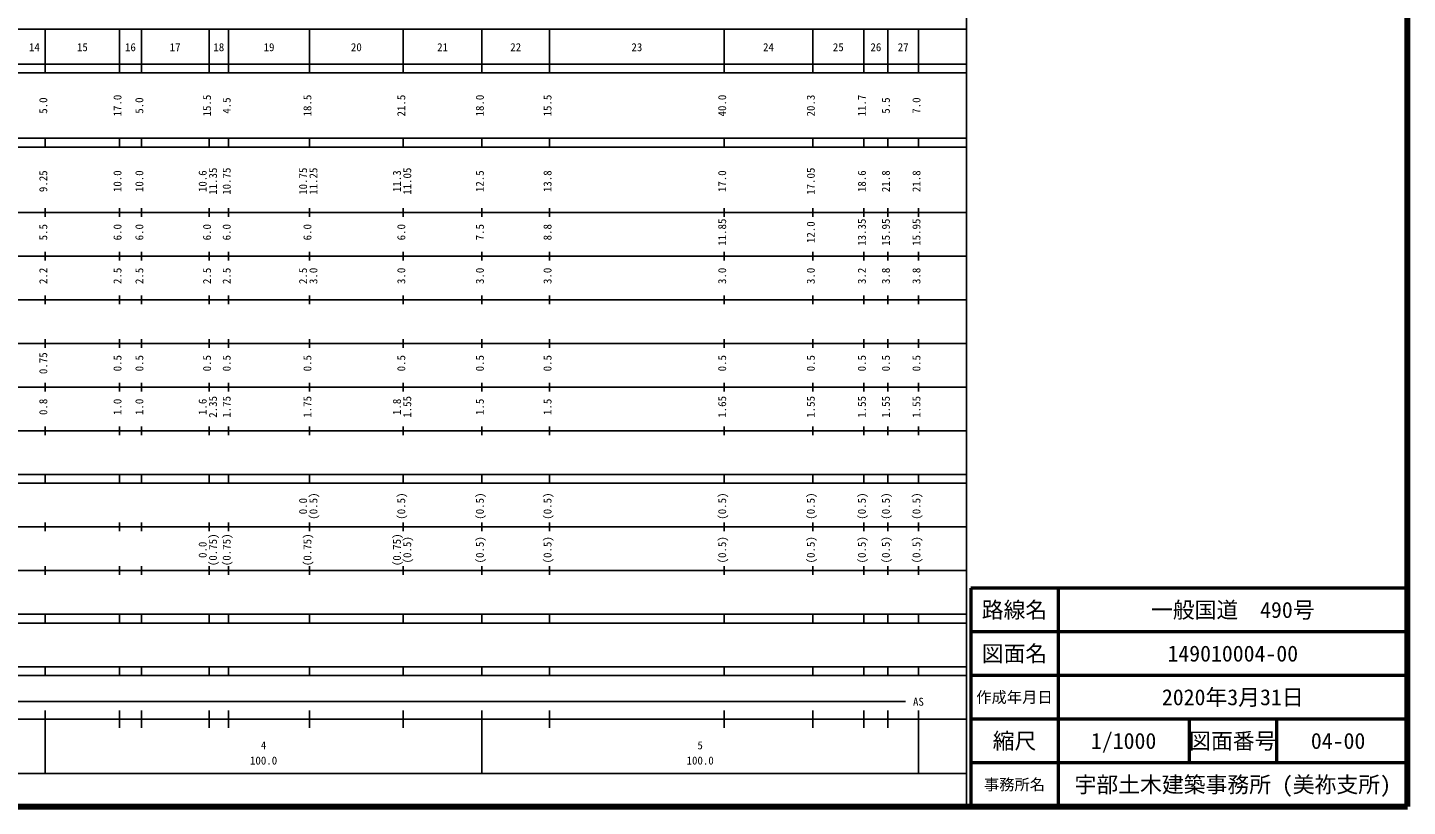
# Model space of a CAD drawing. Units: millimetres on the paper. Extents: x 40 to 680, y 20 to 380.
# Drawn here: x 363.9 to 680, y 20 to 198.4 of the extents above; entities that cross this region are included whole.
import ezdxf
from ezdxf.enums import TextEntityAlignment as Align

# ---------------------------------------------------------------- set-up
doc = ezdxf.new("R2010")
doc.units = ezdxf.units.MM
for name, color, linetype, lineweight in [('M-TTL', 2, 'Continuous', 140), ('M-TTL-BAND', 7, 'Continuous', 25), ('M-TTL-FRAM', 2, 'Continuous', 50), ('M-TTL-LINE', 7, 'Continuous', 50)]:
    doc.layers.add(name, color=color, linetype=linetype, lineweight=lineweight)
doc.layers.add('M-TTL-TXT', color=7, linetype='Continuous')
doc.styles.add('ＭＳ ゴシック', font='')
doc.styles.get('ＭＳ ゴシック').set_extended_font_data('MS Gothic')

msp = doc.modelspace()

# ---------------------------------------------------------------- linework, layer by layer
at = {"layer": 'M-TTL'}
for p, q in [((680, 20), (680, 380)), ((40, 20), (680, 20))]:
    msp.add_line(p, q, dxfattribs=at)
at = {"layer": 'M-TTL-BAND'}
for p, q in [((579, 20), (579, 370)), ((68, 198), (579, 198)), ((368, 188), (368, 198)), ((385, 188), (385, 198)), ((390, 188), (390, 198)), ((405.5, 188), (405.5, 198)), ((410, 188), (410, 198)), ((428.5, 188), (428.5, 198)), ((450, 188), (450, 198)), ((468, 188), (468, 198)), ((483.5, 188), (483.5, 198)), ((523.5, 188), (523.5, 198)), ((543.8, 188), (543.8, 198)), ((555.5, 188), (555.5, 198)), ((561, 188), (561, 198)), ((568, 188), (568, 198)), ((40, 190), (579, 190)), ((40, 188), (579, 188)), ((40, 173), (579, 173)), ((40, 171), (579, 171)), ((368, 171), (368, 173)), ((385, 171), (385, 173)), ((390, 171), (390, 173)), ((405.5, 171), (405.5, 173)), ((410, 171), (410, 173)), ((428.5, 171), (428.5, 173)), ((450, 171), (450, 173)), ((468, 171), (468, 173)), ((483.5, 171), (483.5, 173)), ((523.5, 171), (523.5, 173)), ((543.8, 171), (543.8, 173)), ((555.5, 171), (555.5, 173)), ((561, 171), (561, 173)), ((568, 171), (568, 173)), ((40, 156), (579, 156)), ((368, 155), (368, 157)), ((385, 155), (385, 157)), ((390, 155), (390, 157)), ((405.5, 155), (405.5, 157)), ((410, 155), (410, 157)), ((428.5, 155), (428.5, 157)), ((450, 155), (450, 157)), ((468, 155), (468, 157)), ((483.5, 155), (483.5, 157)), ((523.5, 155), (523.5, 157)), ((543.8, 155), (543.8, 157)), ((555.5, 155), (555.5, 157)), ((561, 155), (561, 157)), ((568, 155), (568, 157)), ((46, 146), (579, 146)), ((368, 145), (368, 147)), ((385, 145), (385, 147)), ((390, 145), (390, 147)), ((405.5, 145), (405.5, 147)), ((410, 145), (410, 147)), ((428.5, 145), (428.5, 147)), ((450, 145), (450, 147)), ((468, 145), (468, 147)), ((483.5, 145), (483.5, 147)), ((523.5, 145), (523.5, 147)), ((543.8, 145), (543.8, 147)), ((555.5, 145), (555.5, 147)), ((561, 145), (561, 147)), ((568, 145), (568, 147)), ((52, 136), (579, 136)), ((368, 135), (368, 137)), ((385, 135), (385, 137)), ((390, 135), (390, 137)), ((405.5, 135), (405.5, 137)), ((410, 135), (410, 137)), ((428.5, 135), (428.5, 137)), ((450, 135), (450, 137)), ((468, 135), (468, 137)), ((483.5, 135), (483.5, 137)), ((523.5, 135), (523.5, 137)), ((543.8, 135), (543.8, 137)), ((555.5, 135), (555.5, 137)), ((561, 135), (561, 137)), ((568, 135), (568, 137)), ((368, 125), (368, 127)), ((385, 125), (385, 127)), ((390, 125), (390, 127)), ((405.5, 125), (405.5, 127)), ((410, 125), (410, 127)), ((428.5, 125), (428.5, 127)), ((450, 125), (450, 127)), ((468, 125), (468, 127)), ((483.5, 125), (483.5, 127)), ((523.5, 125), (523.5, 127)), ((543.8, 125), (543.8, 127)), ((555.5, 125), (555.5, 127)), ((561, 125), (561, 127)), ((568, 125), (568, 127)), ((46, 126), (579, 126)), ((368, 115), (368, 117)), ((385, 115), (385, 117)), ((390, 115), (390, 117)), ((405.5, 115), (405.5, 117)), ((410, 115), (410, 117)), ((428.5, 115), (428.5, 117)), ((450, 115), (450, 117)), ((468, 115), (468, 117)), ((483.5, 115), (483.5, 117)), ((523.5, 115), (523.5, 117)), ((543.8, 115), (543.8, 117)), ((555.5, 115), (555.5, 117)), ((561, 115), (561, 117)), ((568, 115), (568, 117)), ((52, 116), (579, 116)), ((46, 106), (579, 106)), ((368, 105), (368, 107)), ((385, 105), (385, 107)), ((390, 105), (390, 107)), ((405.5, 105), (405.5, 107)), ((410, 105), (410, 107)), ((428.5, 105), (428.5, 107)), ((450, 105), (450, 107)), ((468, 105), (468, 107)), ((483.5, 105), (483.5, 107)), ((523.5, 105), (523.5, 107)), ((543.8, 105), (543.8, 107)), ((555.5, 105), (555.5, 107)), ((561, 105), (561, 107)), ((568, 105), (568, 107)), ((40, 96), (579, 96)), ((368, 94), (368, 96)), ((385, 94), (385, 96)), ((390, 94), (390, 96)), ((405.5, 94), (405.5, 96)), ((410, 94), (410, 96)), ((428.5, 94), (428.5, 96)), ((450, 94), (450, 96)), ((468, 94), (468, 96)), ((483.5, 94), (483.5, 96)), ((523.5, 94), (523.5, 96)), ((543.8, 94), (543.8, 96)), ((555.5, 94), (555.5, 96)), ((561, 94), (561, 96)), ((568, 94), (568, 96)), ((40, 94), (579, 94)), ((49, 84), (579, 84)), ((368, 83), (368, 85)), ((385, 83), (385, 85)), ((390, 83), (390, 85)), ((405.5, 83), (405.5, 85)), ((410, 83), (410, 85)), ((428.5, 83), (428.5, 85)), ((450, 83), (450, 85)), ((468, 83), (468, 85)), ((483.5, 83), (483.5, 85)), ((523.5, 83), (523.5, 85)), ((543.8, 83), (543.8, 85)), ((555.5, 83), (555.5, 85)), ((561, 83), (561, 85)), ((568, 83), (568, 85)), ((40, 74), (579, 74)), ((368, 73), (368, 75)), ((385, 73), (385, 75)), ((390, 73), (390, 75)), ((405.5, 73), (405.5, 75)), ((410, 73), (410, 75)), ((428.5, 73), (428.5, 75)), ((450, 73), (450, 75)), ((468, 73), (468, 75)), ((483.5, 73), (483.5, 75)), ((523.5, 73), (523.5, 75)), ((543.8, 73), (543.8, 75)), ((555.5, 73), (555.5, 75)), ((561, 73), (561, 75)), ((568, 73), (568, 75)), ((40, 64), (579, 64)), ((368, 62), (368, 64)), ((385, 62), (385, 64)), ((390, 62), (390, 64)), ((405.5, 62), (405.5, 64)), ((410, 62), (410, 64)), ((428.5, 62), (428.5, 64)), ((450, 62), (450, 64)), ((468, 62), (468, 64)), ((483.5, 62), (483.5, 64)), ((523.5, 62), (523.5, 64)), ((543.8, 62), (543.8, 64)), ((555.5, 62), (555.5, 64)), ((561, 62), (561, 64)), ((568, 62), (568, 64)), ((40, 62), (579, 62)), ((40, 52), (579, 52)), ((368, 50), (368, 52)), ((385, 50), (385, 52)), ((390, 50), (390, 52)), ((405.5, 50), (405.5, 52)), ((410, 50), (410, 52)), ((428.5, 50), (428.5, 52)), ((450, 50), (450, 52)), ((468, 50), (468, 52)), ((483.5, 50), (483.5, 52)), ((523.5, 50), (523.5, 52)), ((543.8, 50), (543.8, 52)), ((555.5, 50), (555.5, 52)), ((561, 50), (561, 52)), ((568, 50), (568, 52)), ((40, 50), (579, 50)), ((71, 44), (565, 44)), ((368, 27.5), (368, 42)), ((385, 38), (385, 42)), ((390, 38), (390, 42)), ((405.5, 38), (405.5, 42)), ((410, 38), (410, 42)), ((428.5, 38), (428.5, 42)), ((450, 38), (450, 42)), ((468, 27.5), (468, 42)), ((483.5, 38), (483.5, 42)), ((523.5, 38), (523.5, 42)), ((543.8, 38), (543.8, 42)), ((555.5, 38), (555.5, 42)), ((561, 38), (561, 42)), ((568, 27.5), (568, 42)), ((40, 40), (579, 40)), ((68, 27.5), (579, 27.5))]:
    msp.add_line(p, q, dxfattribs=at)
at = {"layer": 'M-TTL-FRAM'}
for p, q in [((680, 70), (580, 70)), ((580, 70), (580, 20))]:
    msp.add_line(p, q, dxfattribs=at)
at = {"layer": 'M-TTL-LINE'}
for p, q in [((600, 70), (600, 20)), ((680, 60), (580, 60)), ((680, 50), (580, 50)), ((680, 40), (580, 40)), ((630, 40), (630, 30)), ((650, 40), (650, 30)), ((680, 30), (580, 30))]:
    msp.add_line(p, q, dxfattribs=at)

# ---------------------------------------------------------------- texts
at = {"layer": 'M-TTL-BAND', "style": 'ＭＳ ゴシック'}
for s, p in [('14', (365.5, 192.405)), ('15', (376.5, 192.405)), ('16', (387.5, 192.405)), ('17', (397.75, 192.405)), ('18', (407.75, 192.405)), ('19', (419.25, 192.405)), ('20', (439.25, 192.405)), ('21', (459, 192.405)), ('22', (475.75, 192.405)), ('23', (503.5, 192.405)), ('24', (533.65, 192.405)), ('25', (549.65, 192.405)), ('26', (558.25, 192.405)), ('27', (564.5, 192.405)), ('AS', (568, 42.5)), ('4', (418, 32.523)), ('5', (518, 32.523)), ('100.0', (418, 29.033)), ('100.0', (518, 29.033))]:
    msp.add_text(s, height=1.833, dxfattribs=at).set_placement(p, align=Align.BOTTOM_CENTER)
for s, p in [('5.0', (369, 180.5)), ('17.0', (386, 180.5)), ('5.0', (391, 180.5)), ('15.5', (406.5, 180.5)), ('4.5', (411, 180.5)), ('18.5', (429.5, 180.5)), ('21.5', (451, 180.5)), ('18.0', (469, 180.5)), ('15.5', (484.5, 180.5)), ('40.0', (524.5, 180.5)), ('20.3', (544.8, 180.5)), ('11.7', (556.5, 180.5)), ('5.5', (562, 180.5)), ('7.0', (569, 180.5)), ('9.25', (369, 163.174)), ('10.0', (386, 163.174)), ('10.0', (391, 163.174)), ('10.6', (405.5, 163.174)), ('11.35', (407.87, 163.174)), ('10.75', (411, 163.174)), ('10.75', (428.5, 163.174)), ('11.25', (430.87, 163.174)), ('11.3', (450, 163.174)), ('11.05', (452.37, 163.174)), ('12.5', (469, 163.174)), ('13.8', (484.5, 163.174)), ('17.0', (524.5, 163.174)), ('17.05', (544.8, 163.174)), ('18.6', (556.5, 163.174)), ('21.8', (562, 163.174)), ('21.8', (569, 163.174)), ('5.5', (369, 151.5)), ('6.0', (386, 151.5)), ('6.0', (391, 151.5)), ('6.0', (406.5, 151.5)), ('6.0', (411, 151.5)), ('6.0', (429.5, 151.5)), ('6.0', (451, 151.5)), ('7.5', (469, 151.5)), ('8.8', (484.5, 151.5)), ('11.85', (524.5, 151.5)), ('12.0', (544.8, 151.5)), ('13.35', (556.5, 151.5)), ('15.95', (562, 151.5)), ('15.95', (569, 151.5)), ('2.2', (369, 141.5)), ('2.5', (386, 141.5)), ('2.5', (391, 141.5)), ('2.5', (406.5, 141.5)), ('2.5', (411, 141.5)), ('2.5', (428.5, 141.5)), ('3.0', (430.87, 141.5)), ('3.0', (451, 141.5)), ('3.0', (469, 141.5)), ('3.0', (484.5, 141.5)), ('3.0', (524.5, 141.5)), ('3.0', (544.8, 141.5)), ('3.2', (556.5, 141.5)), ('3.8', (562, 141.5)), ('3.8', (569, 141.5)), ('0.75', (369, 121.5)), ('0.5', (386, 121.5)), ('0.5', (391, 121.5)), ('0.5', (406.5, 121.5)), ('0.5', (411, 121.5)), ('0.5', (429.5, 121.5)), ('0.5', (451, 121.5)), ('0.5', (469, 121.5)), ('0.5', (484.5, 121.5)), ('0.5', (524.5, 121.5)), ('0.5', (544.8, 121.5)), ('0.5', (556.5, 121.5)), ('0.5', (562, 121.5)), ('0.5', (569, 121.5)), ('2.35', (407.87, 111.5)), ('1.75', (411, 111.5)), ('1.75', (429.5, 111.5)), ('1.55', (452.37, 111.5)), ('1.65', (524.5, 111.5)), ('1.55', (544.8, 111.5)), ('1.55', (556.5, 111.5)), ('1.55', (562, 111.5)), ('1.55', (569, 111.5)), ('0.8', (369, 111.5)), ('1.0', (386, 111.5)), ('1.0', (391, 111.5)), ('1.6', (405.5, 111.5)), ('1.8', (450, 111.5)), ('1.5', (469, 111.5)), ('1.5', (484.5, 111.5)), ('0.0', (428.5, 88.764)), ('(0.5)', (430.87, 88.764)), ('(0.5)', (451, 88.764)), ('(0.5)', (469, 88.764)), ('(0.5)', (484.5, 88.764)), ('(0.5)', (524.5, 88.764)), ('(0.5)', (544.8, 88.764)), ('(0.5)', (556.5, 88.764)), ('(0.5)', (562, 88.764)), ('(0.5)', (569, 88.764)), ('0.0', (405.5, 78.764)), ('(0.75)', (407.87, 78.764)), ('(0.75)', (411, 78.764)), ('(0.75)', (429.5, 78.764)), ('(0.75)', (450, 78.764)), ('(0.5)', (452.37, 78.764)), ('(0.5)', (469, 78.764)), ('(0.5)', (484.5, 78.764)), ('(0.5)', (524.5, 78.764)), ('(0.5)', (544.8, 78.764)), ('(0.5)', (556.5, 78.764)), ('(0.5)', (562, 78.764)), ('(0.5)', (569, 78.764))]:
    msp.add_text(s, height=1.833, rotation=90, dxfattribs=at).set_placement(p, align=Align.BOTTOM_CENTER)
at = {"layer": 'M-TTL-TXT', "style": 'ＭＳ ゴシック'}
for s, height, p in [('路線名', 3.666, (590, 65)), ('路線名', 3.666, (590, 65)), ('一般国道\u3000490号', 3.666, (640, 65)), ('図面名', 3.666, (590, 55)), ('図面名', 3.666, (590, 55)), ('149010004-00', 3.666, (640, 55)), ('作成年月日', 2.566, (590, 45)), ('作成年月日', 2.566, (590, 45)), ('2020年3月31日', 3.666, (640, 45)), ('縮尺', 3.666, (590, 35)), ('縮尺', 3.666, (590, 35)), ('1/1000', 3.666, (615, 35)), ('図面番号', 3.666, (640, 35)), ('図面番号', 3.666, (640, 35)), ('04-00', 3.666, (664.125, 35)), ('事務所名', 2.566, (590, 25)), ('事務所名', 2.566, (590, 25)), ('宇部土木建築事務所 (美祢支所)', 3.666, (640, 25))]:
    msp.add_text(s, height=height, dxfattribs=at).set_placement(p, align=Align.MIDDLE_CENTER)

doc.saveas('drawing.dxf')
